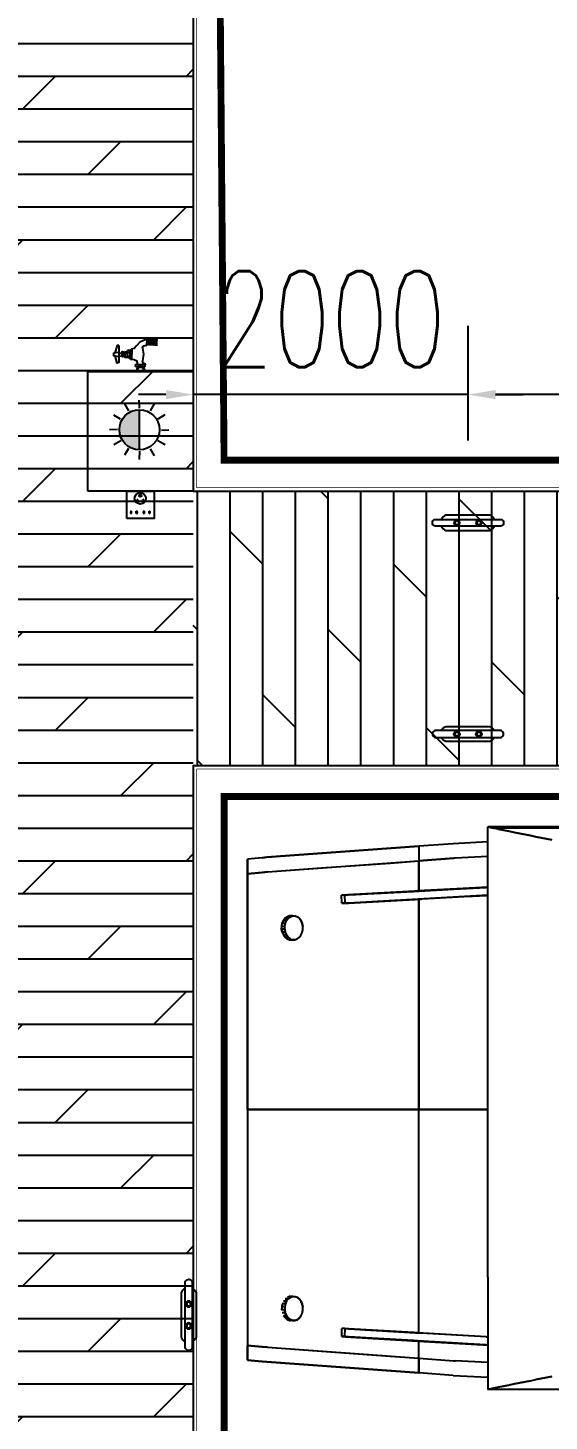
# Model space of a CAD drawing. Header units: millimetres. Extents: x -1003406 to 3312184, y 81337 to 716393.
# Drawn here: x 1480702 to 1484497, y 370895 to 381044 of the extents above; entities that cross this region are included whole.
import ezdxf

# ---------------------------------------------------------------- set-up
doc = ezdxf.new("R2010")
doc.units = ezdxf.units.MM
doc.header["$LTSCALE"] = 10
doc.layers.get('0').update_dxf_attribs({"linetype": 'CONTINUOUS'})
doc.layers.get('Defpoints').update_dxf_attribs({"linetype": 'CONTINUOUS'})
for name, color, linetype in [('W- bollard系船栓', 4, 'CONTINUOUS'), ('W-_ANTICOLLISION防撞措施', 192, 'CONTINUOUS'), ('W-bridge approach引桥', 4, 'CONTINUOUS'), ('W-FLOAT_BOWL浮筒', 253, 'CONTINUOUS'), ('W-STEEL_FRAME钢架', 3, 'CONTINUOUS'), ('W-WOOD_FLOOR木地板', 30, 'CONTINUOUS'), ('配筋率', 61, 'CONTINUOUS')]:
    doc.layers.add(name, color=color, linetype=linetype)
doc.styles.add('STANDARD_T3', font='simplex.shx', dxfattribs={"width": 0.7, "bigfont": 'gbcbig.shx'})
doc.dimstyles.new('W&&200', dxfattribs={"dimtxt": 700, "dimasz": 200, "dimexe": 500, "dimexo": 600, "dimgap": 200, "dimtad": 1, "dimdec": 0, "dimzin": 0, "dimdsep": 46, "dimtxsty": 'STANDARD_T3', "dimcen": 0.09, "dimclrd": 1, "dimclre": 1, "dimclrt": 7, "dimazin": 2, "dimtfac": 1, "dimtdec": 0, "dimtix": 1, "dimtmove": 2, "dimatfit": 3, "dimfxl": 100, "dimtolj": 1, "dimtzin": 0, "dimarcsym": 0})

# ---------------------------------------------------------------- blocks, each defined once
blk = doc.blocks.new('$matou$00000081')
at = {"elevation": 0}
for points in [[(115.4, -12.5, 1.151757), (115.4, 12.5), (-115.4, 12.5, 1.151757), (-115.4, -12.5), (115.4, -12.5)], [(-96.2, 12.5, -0.182727), (-79.9, 27.6), (80.9, 27.6, -0.182727), (97.2, 12.5)], [(97.2, -12.5, -0.182727), (80.9, -27.6), (-79.9, -27.6, -0.182727), (-96.2, -12.5, -0.127039)]]:
    blk.add_lwpolyline(points, format="xyb", dxfattribs=at)
for centre, radius in [((-39.5, 0, 0), 10.9), ((-39.5, 0, 0), 7.27), ((40.5, 0, 0), 10.9), ((40.5, 0, 0), 7.27)]:
    blk.add_circle(centre, radius)
blk = doc.blocks.new('*U645')
at = {"layer": 'W- bollard系船栓', "xscale": 2, "yscale": -2, "rotation": 180}
blk.add_blockref('$matou$00000081', (0, 0, 0), dxfattribs=at)
blk = doc.blocks.new('*U646')
at = {"layer": 'W- bollard系船栓', "color": 0, "linetype": 'ByBlock', "lineweight": -2, "transparency": 16777216}
blk.add_blockref('*U645', (0, 0), dxfattribs=at)
blk = doc.blocks.new('A$C5dbce5db')
blk.add_hatch(color=3).paths.add_polyline_path([(793, 392, 1), (501, 392)])
at = {"color": 5}
for p, q in [((37, 450), (53, 450)), ((37, 415), (53, 415)), ((37, 356), (53, 356)), ((37, 321), (53, 321)), ((124, 403), (140, 403)), ((124, 368), (140, 368))]:
    blk.add_line(p, q, dxfattribs=at)
blk.add_line((501, 392), (793, 392))
at = {"color": 3}
blk.add_lwpolyline([(200, 768), (1071, 768), (1071, 0), (200, 0)], close=True, dxfattribs=at)
at = {"color": 0}
for points in [[(649, 551), (647, 611)], [(567, 528), (537, 578)], [(724, 531), (753, 579)], [(510, 471), (463, 501)], [(786, 469), (836, 499)], [(490, 391), (430, 394)], [(508, 315), (458, 285)], [(784, 312), (836, 282)], [(804, 392), (863, 394)], [(570, 257), (540, 205)], [(644, 232), (647, 178)], [(727, 255), (757, 205)]]:
    blk.add_lwpolyline(points, dxfattribs=at)
at = {"color": 3}
for points in [[(1260, 543), (1136, 543), (1131, 554), (1186, 568)], [(1211, 523), (1184, 519), (1178, 514)], [(1178, 509), (1178, 514)], [(1215, 507), (1178, 509)], [(1179, 541), (1186, 579), (1208, 578)], [(1182, 498), (1183, 509)], [(1185, 541), (1184, 519)], [(1189, 519), (1188, 508)], [(1206, 540), (1205, 524)], [(1205, 524), (1205, 508)], [(1208, 578), (1212, 545)], [(1260, 543), (1261, 554), (1208, 572)], [(1211, 523), (1216, 518), (1215, 507)], [(1081, 411), (1078, 357)], [(1108, 409), (1081, 411)], [(1102, 410), (1100, 361)], [(1108, 420), (1124, 419)], [(1108, 420), (1110, 350), (1126, 349)], [(1124, 419), (1123, 398)], [(1135, 408), (1124, 409)], [(1157, 429), (1151, 413), (1135, 408)], [(1157, 429), (1159, 456)], [(1234, 447), (1158, 450)], [(1170, 461), (1159, 456)], [(1234, 452), (1159, 456)], [(1170, 461), (1171, 477)], [(1170, 461), (1224, 458), (1234, 452)], [(1171, 477), (1176, 482), (1181, 476)], [(1215, 496), (1177, 498), (1176, 482)], [(1219, 480), (1176, 482)], [(1181, 476), (1209, 480)], [(1181, 476), (1181, 460)], [(1208, 459), (1209, 480), (1225, 480)], [(1209, 497), (1210, 507)], [(1215, 496), (1219, 480)], [(1224, 458), (1225, 480)], [(1259, 413), (1239, 430), (1234, 452)], [(1259, 413), (1290, 384), (1305, 351), (1310, 335)], [(1075, 406), (1073, 362)], [(1100, 367), (1073, 362)], [(1102, 404), (1075, 406)], [(1111, 361), (1078, 357)], [(1122, 371), (1106, 372)], [(1123, 398), (1107, 399)], [(1123, 398), (1122, 371), (1126, 349)], [(1126, 349), (1133, 365), (1149, 370)], [(1241, 370), (1197, 362), (1149, 370)], [(1241, 370), (1257, 364), (1262, 348)], [(1262, 348), (1261, 337)], [(1261, 337), (1310, 335)], [(1265, 304), (1265, 310), (1266, 321)], [(1266, 326), (1266, 331), (1266, 337)], [(1268, 261), (1266, 337)], [(1270, 304), (1271, 309), (1271, 320)], [(1271, 326), (1272, 331), (1272, 336)], [(1276, 304), (1276, 309), (1276, 320)], [(1277, 325), (1277, 331), (1277, 336)], [(1279, 260), (1277, 336)], [(1281, 303), (1281, 309), (1282, 320)], [(1282, 325), (1282, 331), (1283, 336)], [(1286, 298), (1286, 303), (1287, 319)], [(1288, 325), (1288, 330), (1288, 336)], [(1290, 260), (1288, 336)], [(1292, 298), (1292, 303), (1292, 314)], [(1293, 319), (1293, 325), (1293, 335)], [(1297, 297), (1297, 303), (1298, 314)], [(1298, 319), (1298, 324), (1299, 335)], [(1301, 259), (1299, 335)], [(1302, 297), (1303, 302), (1303, 313)], [(1304, 319), (1304, 324), (1304, 335)], [(1308, 297), (1308, 302), (1309, 313)], [(1309, 318), (1309, 324), (1310, 335)], [(1263, 261), (1263, 267), (1264, 277)], [(1264, 283), (1264, 288), (1265, 299)], [(1269, 283), (1269, 288), (1270, 299)], [(1274, 261), (1274, 266), (1274, 271), (1269, 277)], [(1274, 261), (1274, 266), (1274, 277)], [(1275, 282), (1275, 288), (1275, 298)], [(1280, 277), (1280, 282), (1281, 298)], [(1284, 260), (1285, 271)], [(1284, 260), (1285, 271)], [(1285, 276), (1285, 282), (1286, 293)], [(1295, 260), (1295, 265), (1290, 271)], [(1291, 276), (1291, 281), (1291, 292)], [(1295, 260), (1296, 270)], [(1296, 276), (1296, 281), (1297, 292)], [(1301, 275), (1302, 281), (1302, 292)], [(1306, 259), (1306, 264), (1301, 270)], [(1306, 259), (1307, 270)], [(1307, 275), (1307, 281), (1308, 291)]]:
    blk.add_lwpolyline(points, dxfattribs=at)
blk.add_lwpolyline([(0, 484), (200, 484), (200, 284), (0, 284)], close=True)
at = {"color": 0}
blk.add_circle((647, 392), 146, dxfattribs=at)
at = {"color": 5}
for centre, radius in [((147, 386), 41.3), ((167, 386), 8)]:
    blk.add_circle(centre, radius, dxfattribs=at)
for centre, start, end in [((45, 450), 0, 180), ((45, 415), 180, 0), ((132, 403), 0, 180), ((45, 356), 0, 180), ((45, 321), 180, 0), ((132, 368), 180, 0)]:
    blk.add_arc(centre, 8, start, end, dxfattribs=at)
blk = doc.blocks.new('*D926')
at = {"layer": 'Defpoints', "color": 0, "transparency": 16777216}
for p in [(1483907, 378372), (1483907, 377438), (1487907, 377438)]:
    blk.add_point(p, dxfattribs=at)
at = {"layer": 'W-bridge approach引桥', "color": 1, "lineweight": -2, "transparency": 16777216}
for p, q in [((1483907, 378038), (1483907, 378872)), ((1487907, 378038), (1487907, 378872)), ((1487707, 378372), (1484107, 378372))]:
    blk.add_line(p, q, dxfattribs=at)
at = {"layer": 'W-bridge approach引桥', "color": 1, "transparency": 16777216}
for points in [[(1484107, 378406), (1484107, 378339), (1483907, 378372)], [(1487707, 378406), (1487707, 378339), (1487907, 378372)]]:
    blk.add_solid(points, dxfattribs=at)
at = {"layer": 'W-bridge approach引桥', "color": 7, "transparency": 16777216, "insert": (1485907, 378922), "char_height": 700, "attachment_point": 5, "style": 'STANDARD_T3'}
blk.add_mtext('\\A1;4000', dxfattribs=at)
blk = doc.blocks.new('*D927')
at = {"layer": 'Defpoints', "color": 0, "transparency": 16777216}
for p in [(1481907, 378372), (1481907, 377669), (1483907, 377438)]:
    blk.add_point(p, dxfattribs=at)
at = {"layer": 'W-bridge approach引桥', "color": 1, "lineweight": -2, "transparency": 16777216}
for p, q in [((1481907, 378269), (1481907, 378872)), ((1483907, 378038), (1483907, 378872)), ((1481707, 378372), (1481507, 378372)), ((1483907, 378372), (1481907, 378372)), ((1484107, 378372), (1484307, 378372))]:
    blk.add_line(p, q, dxfattribs=at)
at = {"layer": 'W-bridge approach引桥', "color": 1, "transparency": 16777216}
for points in [[(1481707, 378406), (1481707, 378339), (1481907, 378372)], [(1484107, 378406), (1484107, 378339), (1483907, 378372)]]:
    blk.add_solid(points, dxfattribs=at)
at = {"layer": 'W-bridge approach引桥', "color": 7, "transparency": 16777216, "insert": (1482907, 378922), "char_height": 700, "attachment_point": 5, "style": 'STANDARD_T3'}
blk.add_mtext('\\A1;2000', dxfattribs=at)
blk = doc.blocks.new('*U647')
at = {"layer": 'W- bollard系船栓', "xscale": 2, "yscale": -2, "rotation": 180}
blk.add_blockref('$matou$00000081', (0, 0, 0), dxfattribs=at)
blk = doc.blocks.new('*U648')
at = {"layer": 'W- bollard系船栓', "color": 0, "linetype": 'ByBlock', "lineweight": -2, "transparency": 16777216}
blk.add_blockref('*U647', (0, 0), dxfattribs=at)
blk = doc.blocks.new('$matou$00000062')
at = {"color": 0, "linetype": 'Continuous'}
for p, q in [((-1659.6, 7196.1), (-1650.7, 7299.6)), ((-1650.7, 7299.6), (-1659.6, 7196.1)), ((-1650.7, 7299.2), (-1554.1, 7300)), ((-1650.7, 7299.2), (-1650.7, 7300)), ((-1650.7, 7300), (-1554.1, 7300)), ((-1650.7, 7299.2), (-1554.1, 7300)), ((-1554.1, 7299.6), (-1650.7, 7299.6)), ((-1554.1, 7299.6), (-1650.7, 7299.6)), ((-1650.7, 7299.2), (-1554.1, 7299.2)), ((-1606.1, 7300), (-1606.1, 7300)), ((-1606.1, 7300), (-1606.1, 7300)), ((-1563.1, 7196.1), (-1554.1, 7299.2)), ((-1554.1, 7299.2), (-1563.1, 7196.1)), ((-1563.1, 7196.1), (-1554.1, 7299.2)), ((-1554.1, 7300), (-1554.1, 7299.2)), ((0, 7299.6), (-1554.1, 7299.6)), ((0, 7299.6), (-1554.1, 7299.6)), ((0, 7299.6), (0, 7196.1)), ((0, 7196.1), (0, 7299.6)), ((1554.1, 7299.6), (0, 7299.6)), ((0, 7299.6), (1554.1, 7299.6)), ((0, 7196.1), (0, 7299.6)), ((0, 7196.1), (0, 7299.6)), ((1554.1, 7299.2), (1554.1, 7300)), ((1650.7, 7300), (1554.1, 7300)), ((1650.7, 7300), (1554.1, 7299.2)), ((1650.7, 7300), (1554.1, 7299.2)), ((1554.1, 7299.6), (1650.7, 7299.6)), ((1554.1, 7299.6), (1650.7, 7299.6)), ((1563.1, 7196.1), (1554.1, 7299.2)), ((1554.1, 7299.2), (1563.1, 7196.1)), ((1650.7, 7299.2), (1554.1, 7299.2)), ((1563.1, 7196.1), (1554.1, 7299.2)), ((1606.1, 7300), (1606.1, 7300)), ((1606.1, 7300), (1606.1, 7300)), ((1650.7, 7300), (1650.7, 7299.2)), ((1659.6, 7196.1), (1650.7, 7299.6)), ((1659.6, 7196.1), (1650.7, 7299.6)), ((-1734.6, 6084.7), (-1662.6, 7162.4)), ((-1662.6, 7162.1), (-1734.6, 6084.4)), ((-1734.6, 6084.4), (-1662.6, 7162.1)), ((-1662.6, 7162.1), (-1659.6, 7196.1)), ((-1659.6, 7196.1), (-1662.6, 7162.1)), ((-1662.6, 7161.7), (-1662.6, 7162.4)), ((-1563.1, 7196.1), (-1566.4, 7157.9)), ((-1563.1, 7196.1), (-1566.4, 7157.9)), ((-1566.4, 7157.9), (-1563.1, 7196.1)), ((0, 7196.1), (0, 6741.8)), ((0, 6741.8), (0, 7196.1)), ((0, 7196.1), (0, 6741.8)), ((0, 6741.8), (0, 7196.1)), ((1566.4, 7157.9), (1563.1, 7196.1)), ((1563.1, 7196.1), (1566.4, 7157.9)), ((1563.1, 7196.1), (1566.4, 7157.9)), ((1662.6, 7162.1), (1659.6, 7196.1)), ((1659.6, 7196.1), (1662.6, 7162.1)), ((1662.6, 7161.7), (1662.6, 7162.4)), ((1734.6, 6084.7), (1662.6, 7162.4)), ((1662.6, 7162.1), (1734.6, 6084.4)), ((1662.6, 7162.1), (1734.6, 6084.4)), ((-1734.6, 6084.7), (-1662.6, 7161.7)), ((-1734.6, 6084), (-1662.6, 7161.7)), ((-1734.6, 6084.7), (-1662.6, 7161.7)), ((-1566.4, 7157.9), (-1638.1, 6084.4)), ((-1566.4, 7157.9), (-1638.1, 6084.4)), ((-1566.4, 7157.9), (-1594.2, 6741.8)), ((1566.4, 7157.9), (1638.1, 6084.4)), ((1566.4, 7157.9), (1638.1, 6084.4)), ((1566.4, 7157.9), (1594.2, 6741.8)), ((1734.6, 6084.7), (1662.6, 7161.7)), ((1734.6, 6084), (1662.6, 7161.7)), ((1734.6, 6084.7), (1662.6, 7161.7)), ((-1390.2, 6964.6), (-1390.2, 6986.1)), ((-1390.2, 6964.6), (-1390.2, 6986.1)), ((-1390.2, 6964.6), (-1389.9, 6981.5)), ((-1389.9, 6981.5), (-1390.2, 6964.6)), ((-1389.9, 7003), (-1390, 6997.2)), ((-1384.2, 7019.2), (-1389.9, 7003)), ((-1389.9, 6981.5), (-1389.9, 7003)), ((-1389.9, 6981.5), (-1389.9, 7003)), ((-1389.9, 6981.5), (-1384.2, 6997.7)), ((-1384.2, 6997.7), (-1389.9, 6981.5)), ((-1373.6, 7033.6), (-1384.2, 7019.2)), ((-1384.2, 6997.7), (-1384.2, 7019.2)), ((-1384.2, 6997.7), (-1384.2, 7019.2)), ((-1384.2, 6997.7), (-1373.6, 7012.1)), ((-1373.6, 7012.1), (-1384.2, 6997.7)), ((-1373.6, 7033.6), (-1358.8, 7045.3)), ((-1373.6, 7012.1), (-1373.6, 7033.6)), ((-1373.6, 7033.6), (-1373.6, 7012.1)), ((-1373.6, 7012.1), (-1358.8, 7023.8)), ((-1373.6, 7012.1), (-1358.8, 7023.8)), ((-1358.8, 7045.3), (-1358.8, 7023.8)), ((-1358.8, 7023.8), (-1358.8, 7045.3)), ((-1358.8, 7023.8), (-1340.8, 7032)), ((-1340.8, 7032), (-1358.8, 7023.8)), ((-1340.8, 7032), (-1340.8, 7053.5)), ((-1340.8, 7032), (-1340.8, 7053.5)), ((-1340.8, 7032), (-1320.7, 7036.1)), ((-1320.7, 7036.1), (-1340.8, 7032)), ((-1320.7, 7036.1), (-1320.7, 7057.6)), ((-1320.7, 7036.1), (-1320.7, 7057.6)), ((-1300.1, 7057.3), (-1320.7, 7057.6)), ((-1300.1, 7035.8), (-1320.7, 7036.1)), ((-1300.1, 7035.8), (-1320.7, 7036.1)), ((-1300.1, 7035.8), (-1300.1, 7057.3)), ((-1300.1, 7035.8), (-1300.1, 7057.3)), ((-1280.3, 7052.7), (-1300.1, 7057.3)), ((-1280.3, 7031.2), (-1300.1, 7035.8)), ((-1280.3, 7031.2), (-1300.1, 7035.8)), ((-1280.3, 7031.2), (-1280.3, 7052.7)), ((-1280.3, 7031.2), (-1280.3, 7052.7)), ((-1262.6, 7022.6), (-1280.3, 7031.2)), ((-1262.6, 7022.6), (-1280.3, 7031.2)), ((-1262.6, 7022.6), (-1262.6, 7044)), ((-1262.6, 7044), (-1262.6, 7022.6)), ((-1248.3, 7010.4), (-1262.6, 7022.6)), ((-1248.3, 7010.4), (-1262.6, 7022.6)), ((-1248.3, 7031.9), (-1248.3, 7010.4)), ((-1248.3, 7010.4), (-1248.3, 7031.9)), ((-1248.3, 7010.4), (-1238.3, 6995.7)), ((-1238.3, 6995.7), (-1248.3, 7010.4)), ((-1238.3, 6995.7), (-1238.3, 7017.2)), ((-1238.3, 7017.2), (-1238.3, 6995.7)), ((-1233.2, 7000.9), (-1238.3, 7017.2)), ((-1233.2, 6979.4), (-1238.3, 6995.7)), ((-1233.2, 6979.4), (-1238.3, 6995.7)), ((-1233.2, 6979.4), (-1233.6, 6962.5)), ((-1233.6, 6962.5), (-1233.2, 6979.4)), ((-1233.2, 7000.9), (-1233.2, 6979.4)), ((-1233.2, 6979.4), (-1233.2, 7000.9)), ((1118.9, 6986.1), (1119.3, 7003)), ((1119.3, 7003), (1118.9, 6986.1)), ((1118.9, 6964.6), (1118.9, 6986.1)), ((1118.9, 6964.6), (1118.9, 6986.1)), ((1119.3, 6981.5), (1118.9, 6964.6)), ((1119.3, 6981.5), (1118.9, 6964.6)), ((1119.3, 7003), (1125, 7019.2)), ((1125, 7019.2), (1119.3, 7003)), ((1119.3, 6981.5), (1119.3, 7003)), ((1119.3, 6981.5), (1119.3, 7003)), ((1125, 6997.7), (1119.3, 6981.5)), ((1125, 6997.7), (1119.3, 6981.5)), ((1125, 7019.2), (1135.6, 7033.6)), ((1135.6, 7033.6), (1125, 7019.2)), ((1125, 6997.7), (1125, 7019.2)), ((1125, 6997.7), (1125, 7019.2)), ((1135.6, 7012.1), (1125, 6997.7)), ((1135.6, 7012.1), (1125, 6997.7)), ((1135.6, 7033.6), (1150.4, 7045.3)), ((1150.4, 7045.3), (1135.6, 7033.6)), ((1135.6, 7012.1), (1135.6, 7033.6)), ((1135.6, 7012.1), (1135.6, 7033.6)), ((1135.6, 7012.1), (1150.4, 7023.8)), ((1150.4, 7023.8), (1135.6, 7012.1)), ((1168.4, 7053.5), (1150.4, 7045.3)), ((1168.4, 7053.5), (1150.4, 7045.3)), ((1150.4, 7023.8), (1150.4, 7045.3)), ((1150.4, 7023.8), (1150.4, 7045.3)), ((1168.4, 7032), (1150.4, 7023.8)), ((1168.4, 7032), (1150.4, 7023.8)), ((1188.4, 7057.6), (1168.4, 7053.5)), ((1168.4, 7053.5), (1188.4, 7057.6)), ((1168.4, 7032), (1168.4, 7053.5)), ((1168.4, 7032), (1168.4, 7053.5)), ((1188.4, 7036.1), (1168.4, 7032)), ((1188.4, 7036.1), (1168.4, 7032)), ((1188.4, 7036.1), (1188.4, 7057.6)), ((1188.4, 7057.6), (1188.4, 7036.1)), ((1188.4, 7057.6), (1209, 7057.3)), ((1188.4, 7057.6), (1209, 7057.3)), ((1188.4, 7036.1), (1209, 7035.8)), ((1188.4, 7036.1), (1209, 7035.8)), ((1209, 7057.3), (1209, 7035.8)), ((1209, 7057.3), (1209, 7035.8)), ((1209, 7057.3), (1228.9, 7052.7)), ((1209, 7057.3), (1228.9, 7052.7)), ((1209, 7035.8), (1228.9, 7031.2)), ((1209, 7035.8), (1228.9, 7031.2)), ((1228.9, 7052.7), (1228.9, 7031.2)), ((1228.9, 7052.7), (1246.5, 7044)), ((1228.9, 7052.7), (1228.9, 7031.2)), ((1246.5, 7044), (1228.9, 7052.7)), ((1228.9, 7031.2), (1246.5, 7022.6)), ((1228.9, 7031.2), (1246.5, 7022.6)), ((1246.5, 7044), (1260.9, 7031.9)), ((1246.5, 7022.6), (1246.5, 7044)), ((1246.5, 7044), (1246.5, 7022.6)), ((1260.9, 7031.9), (1246.5, 7044)), ((1260.9, 7010.4), (1246.5, 7022.6)), ((1246.5, 7022.6), (1260.9, 7010.4)), ((1260.9, 7010.4), (1260.9, 7031.9)), ((1260.9, 7031.9), (1270.9, 7017.2)), ((1260.9, 7010.4), (1260.9, 7031.9)), ((1270.9, 7017.2), (1260.9, 7031.9)), ((1260.9, 7010.4), (1270.9, 6995.7)), ((1260.9, 7010.4), (1270.9, 6995.7)), ((1270.9, 7017.2), (1275.9, 7000.9)), ((1270.9, 6995.7), (1270.9, 7017.2)), ((1270.9, 6995.7), (1270.9, 7017.2)), ((1275.9, 7000.9), (1270.9, 7017.2)), ((1270.9, 6995.7), (1275.9, 6979.4)), ((1270.9, 6995.7), (1275.9, 6979.4)), ((1275.9, 6979.4), (1275.6, 6962.5)), ((1275.9, 6979.4), (1275.6, 6962.5)), ((1275.9, 6979.4), (1275.9, 7000.9)), ((1275.9, 6979.4), (1275.9, 7000.9)), ((-1385.2, 6948.3), (-1390.2, 6964.6)), ((-1390.2, 6964.6), (-1385.2, 6948.3)), ((-1375.2, 6933.6), (-1385.2, 6948.3)), ((-1385.2, 6948.3), (-1375.2, 6933.6)), ((-1360.8, 6921.5), (-1375.2, 6933.6)), ((-1375.2, 6933.6), (-1360.8, 6921.5)), ((-1360.8, 6921.5), (-1343.2, 6912.8)), ((-1360.8, 6921.5), (-1343.2, 6912.8)), ((-1343.2, 6912.8), (-1323.3, 6908.2)), ((-1343.2, 6912.8), (-1323.3, 6908.2)), ((-1323.3, 6908.2), (-1302.7, 6907.9)), ((-1323.3, 6908.2), (-1302.7, 6907.9)), ((-1282.7, 6912), (-1302.7, 6907.9)), ((-1302.7, 6907.9), (-1282.7, 6912)), ((-1264.7, 6920.2), (-1282.7, 6912)), ((-1282.7, 6912), (-1264.7, 6920.2)), ((-1264.7, 6920.2), (-1249.9, 6931.9)), ((-1264.7, 6920.2), (-1249.9, 6931.9)), ((-1239.2, 6946.3), (-1249.9, 6931.9)), ((-1249.9, 6931.9), (-1239.2, 6946.3)), ((-1239.2, 6946.3), (-1233.6, 6962.5)), ((-1239.2, 6946.3), (-1233.6, 6962.5)), ((1118.9, 6964.6), (1124, 6948.3)), ((1118.9, 6964.6), (1124, 6948.3)), ((1124, 6948.3), (1134, 6933.6)), ((1124, 6948.3), (1134, 6933.6)), ((1134, 6933.6), (1148.3, 6921.5)), ((1134, 6933.6), (1148.3, 6921.5)), ((1148.3, 6921.5), (1166, 6912.8)), ((1148.3, 6921.5), (1166, 6912.8)), ((1166, 6912.8), (1185.8, 6908.2)), ((1166, 6912.8), (1185.8, 6908.2)), ((1185.8, 6908.2), (1206.5, 6907.9)), ((1185.8, 6908.2), (1206.5, 6907.9)), ((1226.5, 6912), (1206.5, 6907.9)), ((1206.5, 6907.9), (1226.5, 6912)), ((1244.5, 6920.2), (1226.5, 6912)), ((1226.5, 6912), (1244.5, 6920.2)), ((1259.3, 6931.9), (1244.5, 6920.2)), ((1244.5, 6920.2), (1259.3, 6931.9)), ((1269.9, 6946.3), (1259.3, 6931.9)), ((1269.9, 6946.3), (1259.3, 6931.9)), ((1275.6, 6962.5), (1269.9, 6946.3)), ((1275.6, 6962.5), (1269.9, 6946.3)), ((-1594.2, 6741.8), (-1624.5, 6287.6)), ((0, 6741.8), (0, 6287.6)), ((0, 6287.6), (0, 6741.8)), ((0, 6741.8), (0, 6287.6)), ((0, 6287.6), (0, 6741.8)), ((1594.2, 6741.8), (1624.5, 6287.6)), ((-1495.7, 6611.5), (-1506.9, 6410.3)), ((-1497.3, 6605.9), (-1495.8, 6632.2)), ((-1497.3, 6605.9), (-1495.8, 6632.2)), ((-1495.7, 6611.5), (-1497.2, 6585.2)), ((-1497.2, 6585.2), (-1495.7, 6611.5)), ((-1495.8, 6632.2), (-1442.9, 6630.2)), ((-1495.7, 6611.5), (-1495.8, 6632.2)), ((-1495.8, 6632.2), (-1442.9, 6630.2)), ((-1495.8, 6632.2), (-1495.7, 6611.5)), ((-1442.8, 6609.5), (-1495.7, 6611.5)), ((-1442.8, 6609.5), (-1495.7, 6611.5)), ((-1442.8, 6609.5), (-1442.9, 6630.2)), ((-1442.8, 6609.5), (-1442.9, 6630.2)), ((1359.7, 6610.4), (1359.8, 6631)), ((1359.8, 6631), (1359.7, 6610.4)), ((1412.7, 6612.2), (1359.7, 6610.4)), ((1412.7, 6612.2), (1359.7, 6610.4)), ((1359.8, 6631), (1412.8, 6632.9)), ((1359.8, 6631), (1412.8, 6632.9)), ((1412.7, 6612.2), (1412.8, 6632.9)), ((1412.7, 6612.2), (1412.8, 6632.9)), ((1414, 6585.9), (1412.7, 6612.2)), ((1412.7, 6612.2), (1414, 6585.9)), ((1414.1, 6606.6), (1412.8, 6632.9)), ((1414.1, 6606.6), (1412.8, 6632.9)), ((-1526.6, 6077.1), (-1498, 6591.3)), ((-1497.3, 6605.9), (-1525.9, 6091.6)), ((-1497.2, 6585.2), (-1525.8, 6070.9)), ((-1497.2, 6585.2), (-1522.8, 6123.5)), ((-1522.8, 6123.5), (-1497.2, 6585.2)), ((-1498, 6591.3), (-1522.2, 6156)), ((-1522.2, 6156), (-1498, 6591.3)), ((-1497.9, 6573.4), (-1522.1, 6138)), ((-1497.9, 6573.4), (-1522.1, 6138)), ((-1498, 6591.3), (-1510.1, 6365.2)), ((-1498, 6591.3), (-1510.1, 6365.2)), ((-1510.1, 6364.2), (-1497.9, 6573.4)), ((-1497.9, 6573.4), (-1510.1, 6364.2)), ((-1509.4, 6377.2), (-1497.3, 6604)), ((-1497.3, 6604), (-1509.4, 6377.2)), ((-1509.4, 6377.2), (-1497.2, 6587)), ((-1497.2, 6587), (-1509.4, 6377.2)), ((-1498.5, 5607.3), (-1444.2, 6583.2)), ((-1497.3, 6604), (-1497.2, 6587)), ((-1497.2, 6587), (-1497.3, 6604)), ((-1444.2, 6583.2), (-1472.8, 6069)), ((-1442.8, 6609.5), (-1470.1, 6118.2)), ((-1444.2, 6583.2), (-1469.9, 6121.5)), ((-1469.9, 6121.5), (-1444.2, 6583.2)), ((-1444.2, 6583.2), (-1442.8, 6609.5)), ((-1442.8, 6609.5), (-1444.2, 6583.2)), ((1359.7, 6610.4), (1411.7, 5596.4)), ((1359.7, 6610.4), (1361.1, 6584.1)), ((1361.1, 6584.1), (1359.7, 6610.4)), ((1361.1, 6584.1), (1387.4, 6069.7)), ((1361.1, 6584.1), (1384.7, 6122.3)), ((1411.7, 5596.4), (1361.1, 6584.1)), ((1384.7, 6122.3), (1361.1, 6584.1)), ((1414.1, 6604.7), (1414, 6587.7)), ((1414.1, 6604.7), (1414, 6587.7)), ((1414, 6587.7), (1425.3, 6377.8)), ((1414, 6587.7), (1425.3, 6377.8)), ((1414, 6585.9), (1437.7, 6124.1)), ((1437.7, 6124.1), (1414, 6585.9)), ((1455.1, 5784.4), (1414, 6585.9)), ((1414, 6585.9), (1414, 6585.9)), ((1414.1, 6606.6), (1440.5, 6092.2)), ((1414.1, 6604.7), (1425.3, 6377.8)), ((1414.1, 6604.7), (1425.3, 6377.8)), ((1414.7, 6574.1), (1425.9, 6364.9)), ((1425.9, 6364.9), (1414.7, 6574.1)), ((1437, 6138.6), (1414.7, 6574.1)), ((1437, 6138.6), (1414.7, 6574.1)), ((1437.1, 6156.6), (1414.8, 6592)), ((1414.8, 6592), (1437.1, 6156.6)), ((1414.8, 6592), (1425.9, 6365.8)), ((1414.8, 6592), (1437.1, 6156.6)), ((1425.9, 6365.8), (1414.8, 6592)), ((-1510.8, 6352.2), (-1522.9, 6125.4)), ((-1510.8, 6352.2), (-1522.9, 6125.4)), ((-1510.8, 6352.2), (-1522.9, 6142.4)), ((-1522.9, 6142.4), (-1510.8, 6352.2)), ((-1522.2, 6156), (-1510.1, 6365.2)), ((-1522.2, 6156), (-1510.1, 6365.2)), ((-1510.1, 6364.2), (-1522.1, 6138)), ((-1522.1, 6138), (-1510.1, 6364.2)), ((-1510.8, 6352.2), (-1510.1, 6364.2)), ((-1509.4, 6377.2), (-1510.1, 6365.2)), ((-1509.6, 6364.2), (-1510.1, 6364.2)), ((1425.9, 6365.8), (1425.3, 6377.8)), ((1425.9, 6364.9), (1425.4, 6364.8)), ((1425.9, 6365.8), (1437.1, 6156.6)), ((1425.9, 6365.8), (1437.1, 6156.6)), ((1426.5, 6352.9), (1425.9, 6364.9)), ((1425.9, 6364.9), (1437, 6138.6)), ((1437, 6138.6), (1425.9, 6364.9)), ((1437.7, 6126), (1426.5, 6352.9)), ((1426.5, 6352.9), (1437.7, 6126)), ((1437.8, 6143), (1426.5, 6352.9)), ((1437.8, 6143), (1426.5, 6352.9)), ((-1624.5, 6287.6), (-1638.1, 6084.4)), ((0, 6287.6), (0, 6084.4)), ((0, 6084.4), (0, 6287.6)), ((0, 6287.6), (0, 6084.4)), ((0, 6084.4), (0, 6287.6)), ((1624.5, 6287.6), (1638.1, 6084.4)), ((-1526.6, 6077.1), (-1522.2, 6156)), ((1441.2, 6077.7), (1437.1, 6156.6)), ((-1751.8, 5841), (-1734.6, 6084.4)), ((-1751.8, 5841), (-1734.6, 6084.4)), ((-1734.6, 6084.7), (-1734.6, 6084)), ((-1734.6, 6084.4), (-1638.1, 6084.4)), ((-1638.1, 6084.4), (-1734.6, 6084.4)), ((-1638.1, 6084.4), (-1655.6, 5837.6)), ((-1638.1, 6084.4), (-1655.6, 5837.6)), ((-1638.1, 6084.4), (-1655.6, 5837.6)), ((-1638.1, 6084.4), (-1526.3, 6084.4)), ((-1638.1, 6084.4), (-1526.3, 6084.4)), ((-1552.1, 5596.4), (-1524.6, 6091.8)), ((-1552.1, 5596.4), (-1525.8, 6070.9)), ((-1525.9, 6091.6), (-1551.5, 5629.9)), ((-1525.9, 6091.6), (-1551.5, 5629.9)), ((-1550.8, 5641.7), (-1526.6, 6077.1)), ((-1550.8, 5641.7), (-1526.6, 6077.1)), ((-1526.6, 6077.1), (-1538.6, 5850.9)), ((-1526.6, 6077.1), (-1538.6, 5850.9)), ((-1525.9, 6089.8), (-1537.9, 5862.9)), ((-1537.9, 5862.9), (-1525.9, 6089.8)), ((-1537.9, 5862.9), (-1525.8, 6072.8)), ((-1525.8, 6072.8), (-1537.9, 5862.9)), ((-1525.9, 6091.6), (-1525.9, 6093.7)), ((-1525.9, 6091.6), (-1525.9, 6093.7)), ((-1525.8, 6072.8), (-1525.9, 6089.8)), ((-1525.8, 6072.8), (-1525.9, 6089.8)), ((-1525.8, 6070.9), (-1522.8, 6123.5)), ((-1525.8, 6070.9), (-1522.8, 6123.5)), ((-1523, 6146.3), (-1522.9, 6144.2)), ((-1523, 6146.3), (-1522.9, 6144.2)), ((-1522.9, 6142.4), (-1522.9, 6125.4)), ((-1522.9, 6142.4), (-1521.9, 6142.3)), ((-1522.9, 6142.4), (-1522.9, 6125.4)), ((-1521.9, 6142.3), (-1522.9, 6142.4)), ((-1498.5, 5607.3), (-1472.8, 6069)), ((-1498.5, 5607.3), (-1472.8, 6069)), ((-1472.8, 6069), (-1469.9, 6121.5)), ((-1472.8, 6069), (-1469.9, 6121.5)), ((-1472, 6084.4), (0, 6084.4)), ((-1472, 6084.4), (0, 6084.4)), ((0, 5596.4), (0, 6084.4)), ((0, 5596.4), (0, 6084.4)), ((1386.7, 6084.4), (0, 6084.4)), ((0, 6084.4), (0, 5596.4)), ((0, 6084.4), (0, 5596.4)), ((0, 6084.4), (1386.7, 6084.4)), ((1387.4, 6069.7), (1384.7, 6122.3)), ((1387.4, 6069.7), (1384.7, 6122.3)), ((1411.7, 5596.4), (1387.4, 6069.7)), ((1436.9, 6142.9), (1437.8, 6143)), ((1437.8, 6143), (1436.9, 6142.9)), ((1437.8, 6143), (1437.7, 6126)), ((1437.7, 6126), (1437.8, 6143)), ((1437.7, 6124.1), (1452.2, 5840.6)), ((1437.8, 6144.8), (1437.8, 6146.9)), ((1437.8, 6144.8), (1437.8, 6146.9)), ((1440.4, 6071.5), (1437.8, 6122.4)), ((1440.4, 6071.5), (1437.8, 6122.4)), ((1440.5, 6090.4), (1440.4, 6073.4)), ((1440.5, 6090.4), (1440.4, 6073.4)), ((1440.4, 6073.4), (1451.6, 5863.5)), ((1451.6, 5863.5), (1440.4, 6073.4)), ((1464.1, 5609.8), (1440.4, 6071.5)), ((1440.4, 6071.5), (1464.1, 5609.8)), ((1440.5, 6092.2), (1440.5, 6094.3)), ((1440.5, 6094.3), (1440.5, 6092.2)), ((1440.5, 6092.2), (1464.2, 5630.5)), ((1464.2, 5630.5), (1440.5, 6092.2)), ((1440.5, 6090.4), (1451.6, 5863.5)), ((1451.6, 5863.5), (1440.5, 6090.4)), ((1638.1, 6084.4), (1440.9, 6084.4)), ((1440.9, 6084.4), (1638.1, 6084.4)), ((1452.3, 5851.5), (1441.2, 6077.7)), ((1452.3, 5851.5), (1441.2, 6077.7)), ((1465.8, 5596.4), (1441.2, 6077.7)), ((1463.5, 5642.2), (1441.2, 6077.7)), ((1441.2, 6077.7), (1463.5, 5642.2)), ((1638.1, 6084.4), (1655.6, 5837.6)), ((1655.6, 5837.6), (1638.1, 6084.4)), ((1734.6, 6084.4), (1638.1, 6084.4)), ((1734.6, 6084.4), (1638.1, 6084.4)), ((1638.1, 6084.4), (1655.6, 5837.6)), ((1734.6, 6084.7), (1734.6, 6084)), ((1751.8, 5841), (1734.6, 6084.4)), ((1751.8, 5841), (1734.6, 6084.4)), ((-1526.5, 6059.1), (-1550.7, 5623.8)), ((-1526.5, 6059.1), (-1550.7, 5623.8)), ((-1526.5, 6059.1), (-1538.6, 5849.9)), ((-1538.6, 5849.9), (-1526.5, 6059.1)), ((1441.1, 6059.7), (1452.3, 5850.5)), ((1452.3, 5850.5), (1441.1, 6059.7)), ((1464.8, 5596.4), (1441.1, 6059.7)), ((-1751.8, 5841), (-1764.3, 5596.4)), ((-1751.8, 5841), (-1764.3, 5596.4)), ((-1667.6, 5596.4), (-1656.1, 5828.5)), ((-1667.6, 5596.4), (-1656.1, 5828.5)), ((-1655.6, 5837.6), (-1656.1, 5828.5)), ((-1655.6, 5837.6), (-1656.1, 5828.5)), ((-1539.3, 5837.9), (-1551.5, 5628.1)), ((-1551.5, 5628.1), (-1539.3, 5837.9)), ((-1539.3, 5837.9), (-1551.4, 5611.1)), ((-1539.3, 5837.9), (-1551.4, 5611.1)), ((-1550.8, 5641.7), (-1538.6, 5850.9)), ((-1550.8, 5641.7), (-1538.6, 5850.9)), ((-1550.7, 5623.8), (-1538.6, 5849.9)), ((-1550.7, 5623.8), (-1538.6, 5849.9)), ((-1539.3, 5837.9), (-1538.6, 5849.9)), ((-1537.9, 5862.9), (-1538.6, 5850.9)), ((-1538.1, 5849.9), (-1538.6, 5849.9)), ((1452.3, 5851.5), (1451.6, 5863.5)), ((1452.3, 5850.5), (1451.8, 5850.5)), ((1452.3, 5851.5), (1463.5, 5642.2)), ((1452.3, 5851.5), (1463.5, 5642.2)), ((1463.4, 5624.4), (1452.3, 5850.5)), ((1452.3, 5850.5), (1463.4, 5624.4)), ((1452.9, 5838.5), (1452.3, 5850.5)), ((1452.9, 5838.5), (1464.1, 5611.6)), ((1464.1, 5611.6), (1452.9, 5838.5)), ((1464.1, 5628.6), (1452.9, 5838.5)), ((1464.1, 5628.6), (1452.9, 5838.5)), ((1656.1, 5828.5), (1655.6, 5837.6)), ((1656.1, 5828.5), (1655.6, 5837.6)), ((1667.6, 5596.4), (1656.1, 5828.5)), ((1667.6, 5596.4), (1656.1, 5828.5)), ((1667.6, 5596.4), (1656.1, 5828.5)), ((1764.3, 5596.4), (1751.8, 5841)), ((1764.3, 5596.4), (1751.8, 5841)), ((-1541.7, 5784), (-1551.4, 5609.2)), ((-1551.4, 5609.2), (-1541.7, 5784)), ((1403.7, 5751.5), (1411.1, 5608)), ((1411.1, 5608), (1403.7, 5751.5)), ((-1551.5, 5629.9), (-1553.4, 5596.4)), ((-1553.3, 5596.4), (-1550.8, 5641.7)), ((-1552.2, 5596.4), (-1550.7, 5623.8)), ((-1551.4, 5609.2), (-1552.1, 5596.4)), ((-1552.1, 5596.4), (-1551.4, 5609.2)), ((-1551.5, 5632.2), (-1551.5, 5629.9)), ((-1551.5, 5629.9), (-1551.5, 5632.2)), ((-1551.5, 5628.1), (-1551.4, 5611.1)), ((-1551.5, 5628.1), (-1550.5, 5628.1)), ((-1551.5, 5628.1), (-1551.4, 5611.1)), ((-1550.5, 5628.1), (-1551.5, 5628.1)), ((-1499.1, 5596.4), (-1498.5, 5607.3)), ((-1499.1, 5596.4), (-1498.5, 5607.3)), ((-1498.5, 5607.3), (-1499.1, 5596.4)), ((-1499.1, 5596.4), (-1498.5, 5607.3)), ((1411.7, 5596.4), (1411.1, 5608)), ((1463.2, 5628.6), (1464.1, 5628.6)), ((1464.1, 5628.6), (1463.2, 5628.6)), ((1465.8, 5596.4), (1463.5, 5642.2)), ((1465.8, 5596.4), (1463.5, 5642.2)), ((1464.1, 5611.6), (1464.1, 5628.6)), ((1464.1, 5628.6), (1464.1, 5611.6)), ((1464.7, 5596.4), (1464.1, 5609.8)), ((1464.7, 5596.4), (1464.1, 5609.8)), ((1464.1, 5609.8), (1464.7, 5596.4)), ((1464.2, 5630.5), (1464.2, 5632.7)), ((1464.2, 5630.5), (1464.2, 5632.7)), ((1464.2, 5630.5), (1465.9, 5596.4)), ((1464.2, 5630.5), (1465.9, 5596.4)), ((-1844.1, 3407.9), (-1844.1, 5596.4)), ((-1844.1, 3407.9), (-1844.1, 5596.4)), ((-1844.1, 5596.4), (-1837.2, 5559.7)), ((-1837.2, 5559.7), (-1844.1, 5596.4)), ((-1104, 5596.4), (-1844.1, 5596.4)), ((-1104, 5596.4), (-1844.1, 5596.4)), ((-1837.2, 5559.7), (-1830.1, 5522.5)), ((-1830.1, 5522.5), (-1837.2, 5559.7)), ((-1830.1, 5522.5), (-1823, 5484.8)), ((-1823, 5484.8), (-1830.1, 5522.5)), ((-1104, 5596.4), (1862.1, 5596.4)), ((-1104, 5596.4), (1862.1, 5596.4)), ((1848.2, 5522.5), (1841, 5484.8)), ((1841, 5484.8), (1848.2, 5522.5)), ((1848.2, 5522.5), (1855.2, 5559.7)), ((1848.2, 5522.5), (1855.2, 5559.7)), ((1862.1, 5596.4), (1855.2, 5559.7)), ((1855.2, 5559.7), (1862.1, 5596.4)), ((1855.2, 1256.2), (1855.2, 5559.7)), ((1862.1, 5596.4), (1862.1, 1219.5)), ((1862.1, 1219.5), (1862.1, 5596.4)), ((-1823, 5484.8), (-1815.9, 5446.7)), ((-1815.9, 5446.7), (-1823, 5484.8)), ((-1815.9, 5446.7), (-1808.6, 5408.5)), ((-1808.6, 5408.5), (-1815.9, 5446.7)), ((1833.9, 5446.7), (1826.7, 5408.5)), ((1826.7, 5408.5), (1833.9, 5446.7)), ((1841, 5484.8), (1833.9, 5446.7)), ((1833.9, 5446.7), (1841, 5484.8)), ((-1808.6, 5408.5), (-1801.4, 5370.1)), ((-1801.4, 5370.1), (-1808.6, 5408.5)), ((-1801.4, 5370.1), (-1794.2, 5331.8)), ((-1794.2, 5331.8), (-1801.4, 5370.1)), ((-1794.2, 5331.8), (-1787, 5293.5)), ((-1787, 5293.5), (-1794.2, 5331.8)), ((1812.2, 5331.8), (1805, 5293.5)), ((1805, 5293.5), (1812.2, 5331.8)), ((1819.4, 5370.1), (1812.2, 5331.8)), ((1812.2, 5331.8), (1819.4, 5370.1)), ((1826.7, 5408.5), (1819.4, 5370.1)), ((1819.4, 5370.1), (1826.7, 5408.5)), ((-1787, 5293.5), (-1779.8, 5255.5)), ((-1787, 5293.5), (-1779.8, 5255.5)), ((-1779.8, 5255.5), (-1772.7, 5217.8)), ((-1772.7, 5217.8), (-1779.8, 5255.5)), ((1797.8, 5255.5), (1790.7, 5217.8)), ((1790.7, 5217.8), (1797.8, 5255.5)), ((1805, 5293.5), (1797.8, 5255.5)), ((1797.8, 5255.5), (1805, 5293.5)), ((-1772.7, 5217.8), (-1765.7, 5180.6)), ((-1765.7, 5180.6), (-1772.7, 5217.8)), ((-1765.7, 5180.6), (-1758.7, 5143.9)), ((-1758.7, 5143.9), (-1765.7, 5180.6)), ((1783.7, 5180.6), (1776.8, 5143.9)), ((1776.8, 5143.9), (1783.7, 5180.6)), ((1790.7, 5217.8), (1783.7, 5180.6)), ((1783.7, 5180.6), (1790.7, 5217.8))]:
    blk.add_line(p, q, dxfattribs=at)

msp = doc.modelspace()

# ---------------------------------------------------------------- hatches: boundary and pattern name
at = {"layer": 'W-WOOD_FLOOR木地板'}
h = msp.add_hatch(dxfattribs=at)
h.set_pattern_fill('DOLMIT', color=256, scale=300)
h.set_pattern_definition([(360, (202661.84, -305.2), (2e-08, 238.12262), []), (45, (202661.84, -305.2), (-476.2449, 476.2449), [336.7564, -673.512])])
h.paths.add_polyline_path([(1481906.5, 365669.1), (1481906.5, 398669.1), (1469406.5, 398669.1), (1469406.5, 397565.1), (1472793.5, 392620.7), (1474773.1, 386633.7), (1475906.5, 380681.3), (1475906.5, 353669.1), (1481906.5, 353669.1), (1481906.5, 361669.1)])
h = msp.add_hatch(dxfattribs=at)
h.set_pattern_fill('DOLMIT', color=256, scale=300, angle=90)
h.set_pattern_definition([(90, (11529.17, -195070.83), (-238.122618, 2e-08), []), (135, (11529.2, -195070.8), (-476.2449, -476.2449), [336.7564, -673.512])])
edge = h.paths.add_edge_path()
edge.add_line((1481906.5, 377694.1), (1481906.5, 375669.1))
edge.add_line((1481906.5, 375669.1), (1497906.5, 375669.1))
edge.add_line((1497906.5, 375669.1), (1497906.5, 377669.1))
edge.add_line((1497906.5, 377669.1), (1481906.5, 377669.1))

# ---------------------------------------------------------------- linework, layer by layer
at = {"layer": 'W-_ANTICOLLISION防撞措施', "const_width": 50}
msp.add_lwpolyline([(1482056.5, 398669.6), (1482081.2, 391844.3), (1498031.5, 391844.1), (1498031.5, 389494.1), (1482032.4, 389494.1), (1482130.7, 377894.1), (1498131.5, 377894.1), (1498131.5, 375444.1), (1482131.5, 375444.1), (1482131.5, 363894.1), (1498131.5, 363894.1), (1498131.5, 361444.1), (1482131.5, 361444.1), (1482131.5, 353544.1)], dxfattribs=at)
at = {"layer": 'W-FLOAT_BOWL浮筒', "const_width": 5}
msp.add_lwpolyline([(1481906.5, 363669.1), (1497906.5, 363669.1), (1497906.5, 361669.1), (1481906.5, 361669.1), (1481906.5, 353669.1), (1475906.5, 353669.1), (1475906.5, 380681.3), (1474773.1, 386633.7), (1472793.5, 392620.7), (1469406.5, 397565.1), (1469406.5, 398669.1), (1481906.5, 398669.1), (1481906.5, 391669.1), (1497906.5, 391669.1), (1497906.5, 389669.1), (1481906.5, 389669.1), (1481906.5, 377669.1), (1497906.5, 377669.1), (1497906.5, 375669.1), (1481906.5, 375669.1), (1481906.5, 363669.1)], dxfattribs=at)
at = {"layer": 'W-FLOAT_BOWL浮筒'}
msp.add_lwpolyline([(1481906.5, 363669.1), (1497906.5, 363669.1), (1497906.5, 361669.1), (1481906.5, 361669.1), (1481906.5, 353669.1), (1475906.5, 353669.1), (1475906.5, 380681.3), (1474773.1, 386633.7), (1472793.5, 392620.7), (1469406.5, 397565.1), (1469406.5, 398669.1), (1481906.5, 398669.1), (1481906.5, 377669.1), (1497906.5, 377669.1), (1497906.5, 375669.1), (1481906.5, 375669.1), (1481906.5, 363669.1)], dxfattribs=at)
at = {"layer": 'W-STEEL_FRAME钢架', "const_width": 5}
msp.add_lwpolyline([(1481931.5, 363694.1), (1497931.5, 363694.1), (1497931.5, 361644.1), (1481931.5, 361644.1), (1481931.5, 353644.1), (1475881.5, 353644.1), (1475881.5, 380678.9), (1474748.9, 386627.5), (1472770.9, 392609.5), (1469381.5, 397557.4), (1469381.5, 398694.1), (1481931.5, 398694.1), (1481931.5, 391694.1), (1497931.5, 391694.1), (1497931.5, 389644.1), (1481931.5, 389644.1), (1481931.5, 377694.1), (1497931.5, 377694.1), (1497931.5, 375644.1), (1481931.5, 375644.1)], close=True, dxfattribs=at)

# ---------------------------------------------------------------- block references
at = {"layer": 'W- bollard系船栓', "rotation": 359.999999994142}
msp.add_blockref('*U646', (1483906.5, 377438.3), dxfattribs=at)
at = {"layer": 'W- bollard系船栓', "xscale": -1, "rotation": 179.999999994142}
msp.add_blockref('*U648', (1483906.5, 375899.9), dxfattribs=at)
at = {"layer": 'W- bollard系船栓', "xscale": 1.999999999999998, "yscale": -1.999999999999998, "rotation": 269.9999999942147}
msp.add_blockref('$matou$00000081', (1481873.5, 371669.1, 0), dxfattribs=at)
at = {"layer": 'W-bridge approach引桥', "rotation": 89.99999999414146}
msp.add_blockref('A$C5dbce5db', (1481906.5, 377469.1), dxfattribs=at)
at = {"layer": '配筋率', "color": 34, "xscale": 1.105263157894737, "yscale": 1.027397260273973, "rotation": 89.99999999414341}
msp.add_blockref('$matou$00000062', (1489800.7, 373164.6), dxfattribs=at)

# ---------------------------------------------------------------- dimensions: what is measured, and where the dimension line sits
at = {"layer": 'W-bridge approach引桥'}
for base, p1, p2, picture, middle in [((1481906.5, 378372.2), (1483906.5, 377438.3), (1481906.5, 377669.1), '*D927', (1482906.5, 378922.2)), ((1483906.5, 378372.2), (1487906.5, 377438.3), (1483906.5, 377438.3), '*D926', (1485906.5, 378922.2))]:
    dim = msp.add_linear_dim(base=base, p1=p1, p2=p2, angle=360, dimstyle='W&&200', dxfattribs=at)
    dim.commit()
    dim.dimension.update_dxf_attribs({"geometry": picture, "text_midpoint": middle})

doc.saveas('drawing.dxf')
